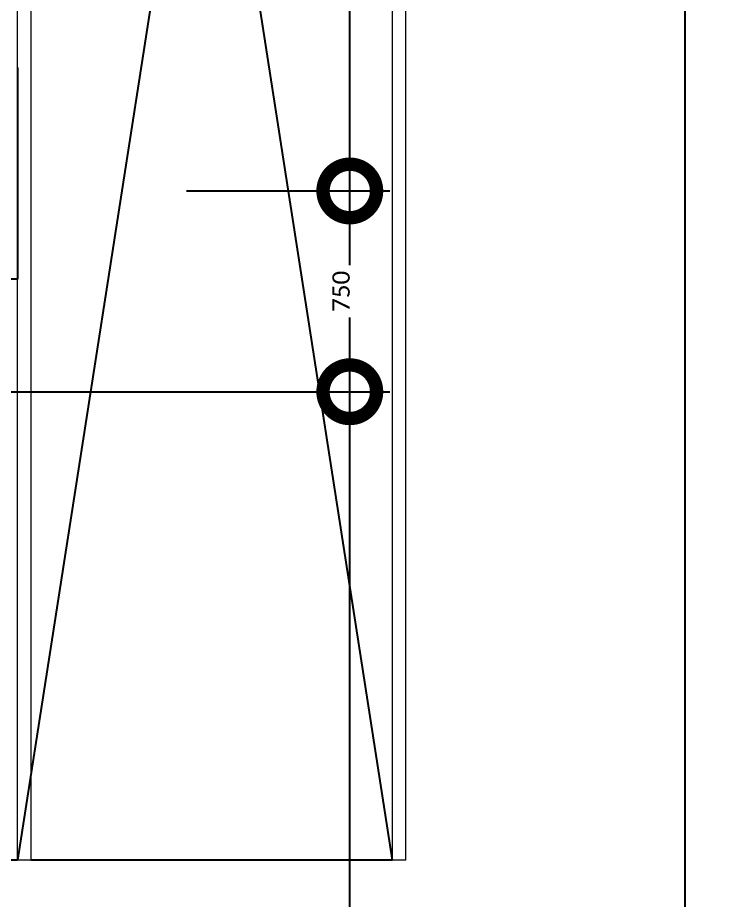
# Model space of a CAD drawing. Header units: metres. Extents: x 22.6 to 101.3, y 9.4 to 67.4.
# Drawn here: x 94.544 to 97.187, y 44.597 to 47.895 of the extents above; entities that cross this region are included whole.
import ezdxf

# ---------------------------------------------------------------- set-up
doc = ezdxf.new("R2010")
doc.units = ezdxf.units.M
doc.layers.add('00', color=252, linetype='Continuous')
doc.layers.add('A-DIM', color=7, linetype='Continuous', lineweight=5)
doc.layers.add('A-FLOR-HRAL', color=1, linetype='Continuous', lineweight=9)
doc.styles.add('Calibri', font='calibri.ttf', dxfattribs={"height": 0.212639})
doc.dimstyles.new('ECG_Dimn-Detl-100_2', dxfattribs={"dimscale": 0.3048, "dimtxt": 0.25, "dimasz": 1.312336, "dimexe": 0.492126, "dimexo": 0.0625, "dimgap": 0, "dimtad": 1, "dimdec": 0, "dimlfac": 1000, "dimzin": 0, "dimdsep": 46, "dimtxsty": 'Calibri', "dimblk1": 'DOTSMALL', "dimblk2": 'DOTSMALL', "dimsah": 1, "dimcen": 0.09, "dimdle": 0.492126, "dimazin": 0, "dimtfac": 1, "dimtdec": 4, "dimtix": 1, "dimtmove": 0, "dimatfit": 3, "dimfxl": 0.492126, "dimfxlon": 1, "dimtvp": 1, "dimtolj": 1, "dimtzin": 0, "dimarcsym": 2})

# ---------------------------------------------------------------- blocks, each defined once
blk = doc.blocks.new('Railing - Railing-2166438-GROUND FLOOR PLAN')
at = {"layer": 'A-FLOR-HRAL'}
for p, q in [((95.9439, 44.7473), (95.9439, 49.2473)), ((95.9939, 44.7473), (95.9939, 49.2473)), ((95.9939, 44.7473), (95.9439, 44.7473))]:
    blk.add_line(p, q, dxfattribs=at)
blk = doc.blocks.new('Railing - Railing-2166442-GROUND FLOOR PLAN')
at = {"layer": 'A-FLOR-HRAL'}
for p, q in [((94.5439, 47.7045), (94.5439, 49.2473)), ((94.5939, 44.7473), (94.5939, 49.2473)), ((94.5439, 44.7473), (94.5439, 46.9173)), ((94.5939, 44.7473), (94.5439, 44.7473))]:
    blk.add_line(p, q, dxfattribs=at)
blk = doc.blocks.new('_DotSmall')
at = {"color": 0, "linetype": 'ByBlock', "const_width": 0.5}
blk.add_lwpolyline([(-0.0625, 0, 1), (0.0625, 0, 1)], format="xyb", close=True, dxfattribs=at)

msp = doc.modelspace()

# ---------------------------------------------------------------- linework, layer by layer
at = {"layer": '00', "color": 252}
for p, q in [((95.2439, 49.2473), (94.5439, 44.7473)), ((95.9439, 44.7473), (95.2439, 49.2473)), ((94.5439, 47.7084), (94.5439, 46.9173)), ((94.5439, 46.9173), (94.4939, 46.9173)), ((94.5439, 44.7473), (94.4939, 44.7473)), ((95.9439, 44.7473), (94.5939, 44.7473))]:
    msp.add_line(p, q, dxfattribs=at)

# ---------------------------------------------------------------- block references
for name in ['Railing - Railing-2166442-GROUND FLOOR PLAN', 'Railing - Railing-2166438-GROUND FLOOR PLAN']:
    msp.add_blockref(name, (0, 0), dxfattribs=at)

# ---------------------------------------------------------------- dimensions: what is measured, and where the dimension line sits
at = {"layer": 'A-DIM'}
for base, p1, p2, override in [((95.7846, 49.2473), (95.6346, 47.2473), (95.6346, 49.2473), {"dimpost": '<>', "dimfxl": 2}), ((97.0373, 49.2473), (96.8873, 38.3473), (96.8873, 49.2473), {"dimpost": '<>', "dimfxl": 10.9}), ((95.7846, 47.2473), (95.6346, 46.4973), (95.6346, 47.2473), {"dimpost": '<>', "dimfxl": 0.75}), ((95.7846, 46.4973), (95.6346, 41.0973), (95.6346, 46.4973), {"dimpost": '<>', "dimfxl": 5.4})]:
    msp.add_linear_dim(base=base, p1=p1, p2=p2, angle=90, dimstyle='ECG_Dimn-Detl-100_2', override=override, dxfattribs=at).render()

doc.saveas('drawing.dxf')
